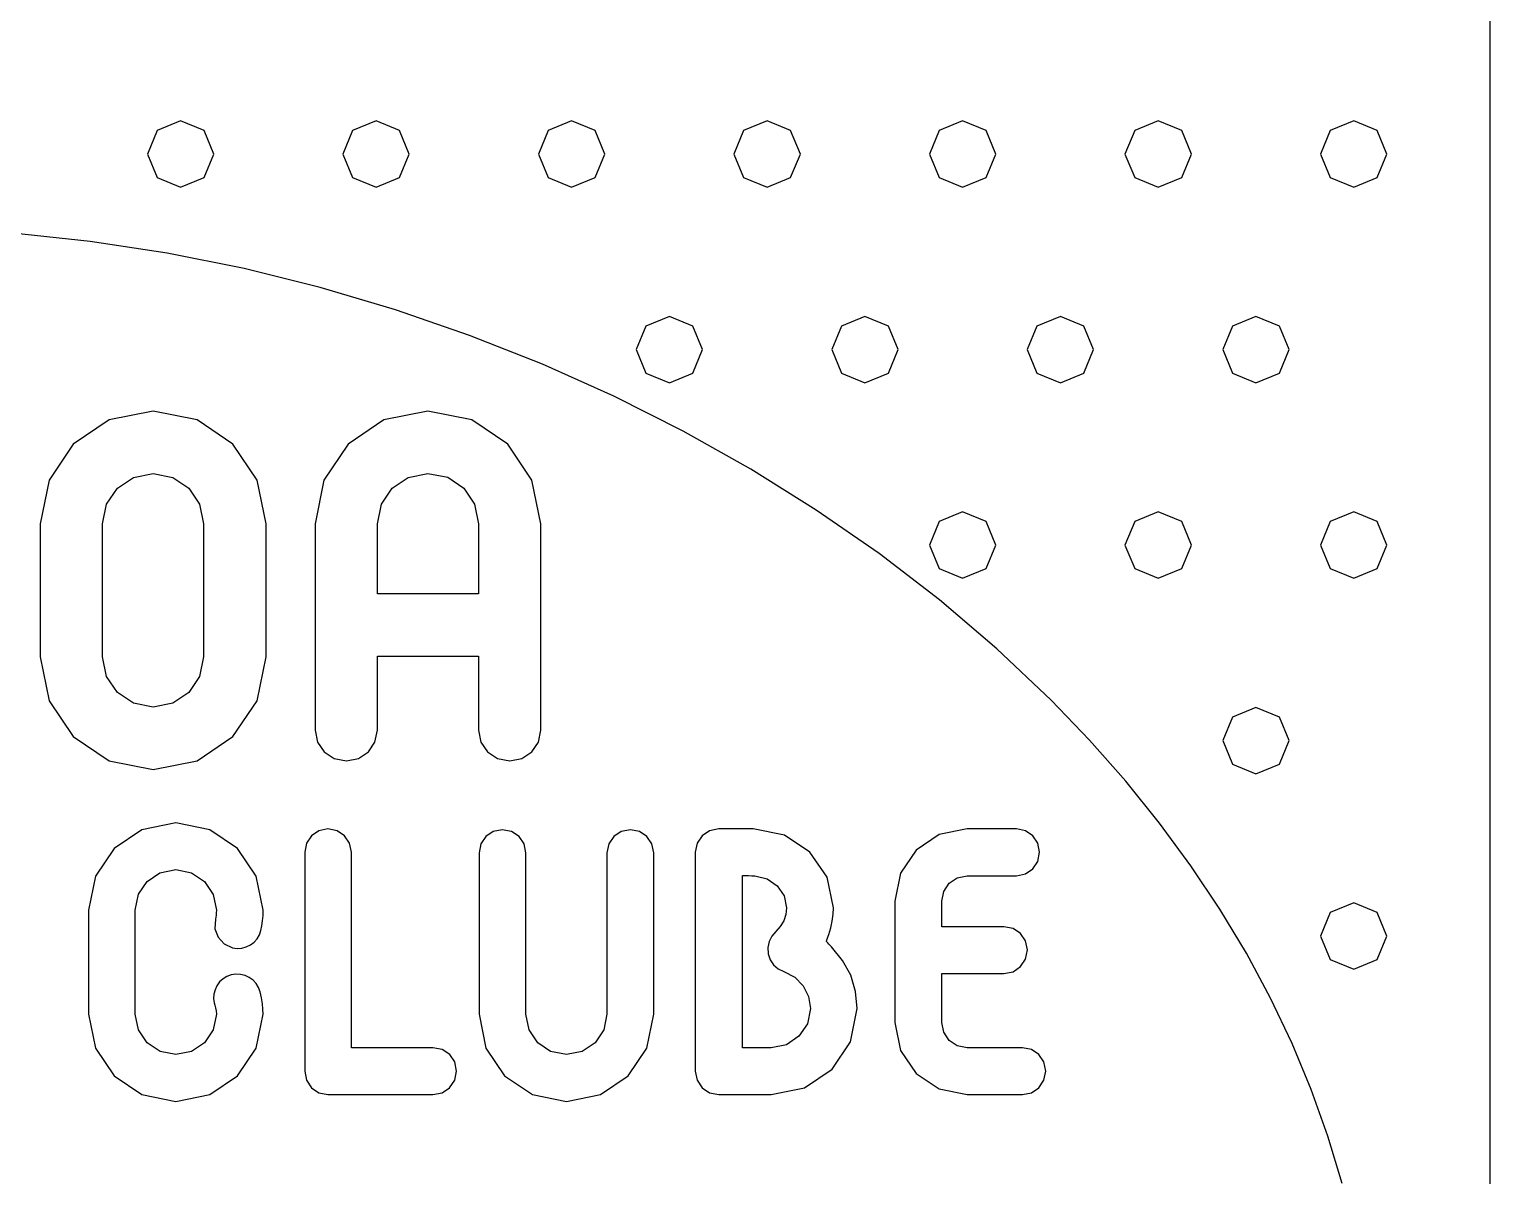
# Model space of a CAD drawing. Extents: x 0.1 to 42, y 0.1 to 59.9.
# Drawn here: x 22.88 to 41.96, y 29.94 to 44.92 of the extents above; entities that cross this region are included whole.
import ezdxf

# ---------------------------------------------------------------- set-up
doc = ezdxf.new("R2010")
doc.units = 0
for name, color, linetype in [('base', 7, 'CONTINUOUS'), ('bolinhas', 7, 'CONTINUOUS'), ('guardachuva', 7, 'CONTINUOUS'), ('texto', 7, 'CONTINUOUS')]:
    doc.layers.add(name, color=color, linetype=linetype)

msp = doc.modelspace()

# ---------------------------------------------------------------- linework, layer by layer
at = {"layer": 'base', "color": 7}
for p, q in [((41.957105, 57.709773), (41.957105, 43.855758)), ((41.957105, 43.855758), (41.957105, 30.001743)), ((41.957105, 30.001743), (41.957105, 16.147725))]:
    msp.add_line(p, q, dxfattribs=at)
at = {"layer": 'bolinhas', "color": 7}
for p, q in [((24.853628, 43.720732), (24.546611, 43.593435)), ((24.853628, 43.720732), (24.546611, 43.593435)), ((25.160127, 43.593514), (24.853628, 43.720732)), ((25.160127, 43.593514), (24.853628, 43.720732)), ((27.407248, 43.720732), (27.100542, 43.593435)), ((27.407248, 43.720732), (27.100542, 43.593435)), ((27.71385, 43.593514), (27.407248, 43.720732)), ((27.71385, 43.593514), (27.407248, 43.720732)), ((29.961698, 43.720732), (29.654912, 43.593435)), ((29.961698, 43.720732), (29.654912, 43.593435)), ((30.268584, 43.593514), (29.961698, 43.720732)), ((30.268584, 43.593514), (29.961698, 43.720732)), ((32.516148, 43.720732), (32.209545, 43.593435)), ((32.516148, 43.720732), (32.209545, 43.593435)), ((32.823062, 43.593514), (32.516148, 43.720732)), ((32.823062, 43.593514), (32.516148, 43.720732)), ((35.070389, 43.720732), (34.76389, 43.593435)), ((35.070389, 43.720732), (34.76389, 43.593435)), ((35.376993, 43.593514), (35.070389, 43.720732)), ((35.376993, 43.593514), (35.070389, 43.720732)), ((37.624839, 43.720732), (37.318315, 43.593435)), ((37.624839, 43.720732), (37.318315, 43.593435)), ((37.932063, 43.593514), (37.624839, 43.720732)), ((37.932063, 43.593514), (37.624839, 43.720732)), ((40.179083, 43.720732), (39.872739, 43.593435)), ((40.179083, 43.720732), (39.872739, 43.593435)), ((40.485838, 43.593514), (40.179083, 43.720732)), ((40.485838, 43.593514), (40.179083, 43.720732)), ((24.546611, 43.593435), (24.419728, 43.286002)), ((24.546611, 43.593435), (24.419728, 43.286002)), ((25.287113, 43.286002), (25.160127, 43.593514)), ((25.287113, 43.286002), (25.160127, 43.593514)), ((27.100542, 43.593435), (26.973348, 43.286002)), ((27.100542, 43.593435), (26.973348, 43.286002)), ((27.84094, 43.286002), (27.71385, 43.593514)), ((27.84094, 43.286002), (27.71385, 43.593514)), ((29.654912, 43.593435), (29.527799, 43.286002)), ((29.654912, 43.593435), (29.527799, 43.286002)), ((30.395804, 43.286002), (30.268584, 43.593514)), ((30.395804, 43.286002), (30.268584, 43.593514)), ((32.209545, 43.593435), (32.082454, 43.286002)), ((32.209545, 43.593435), (32.082454, 43.286002)), ((32.950463, 43.286002), (32.823062, 43.593514)), ((32.950463, 43.286002), (32.823062, 43.593514)), ((34.76389, 43.593435), (34.636904, 43.286002)), ((34.76389, 43.593435), (34.636904, 43.286002)), ((35.504083, 43.286002), (35.376993, 43.593514)), ((35.504083, 43.286002), (35.376993, 43.593514)), ((37.318315, 43.593435), (37.191148, 43.286002)), ((37.318315, 43.593435), (37.191148, 43.286002)), ((38.059153, 43.286002), (37.932063, 43.593514)), ((38.059153, 43.286002), (37.932063, 43.593514)), ((39.872739, 43.593435), (39.745598, 43.286002)), ((39.872739, 43.593435), (39.745598, 43.286002)), ((40.612774, 43.286002), (40.485838, 43.593514)), ((40.612774, 43.286002), (40.485838, 43.593514)), ((24.419728, 43.286002), (24.546611, 42.979246)), ((24.419728, 43.286002), (24.546611, 42.979246)), ((25.160127, 42.979323), (25.287113, 43.286002)), ((25.160127, 42.979323), (25.287113, 43.286002)), ((26.973348, 43.286002), (27.100542, 42.979246)), ((26.973348, 43.286002), (27.100542, 42.979246)), ((27.71385, 42.979323), (27.84094, 43.286002)), ((27.71385, 42.979323), (27.84094, 43.286002)), ((29.527799, 43.286002), (29.65507, 42.979246)), ((29.527799, 43.286002), (29.65507, 42.979246)), ((30.268508, 42.979323), (30.395804, 43.286002)), ((30.268508, 42.979323), (30.395804, 43.286002)), ((32.082454, 43.286002), (32.209466, 42.979246)), ((32.082454, 43.286002), (32.209466, 42.979246)), ((32.822983, 42.979323), (32.950463, 43.286002)), ((32.822983, 42.979323), (32.950463, 43.286002)), ((34.636904, 43.286002), (34.76389, 42.979246)), ((34.636904, 43.286002), (34.76389, 42.979246)), ((35.376993, 42.979323), (35.504083, 43.286002)), ((35.376993, 42.979323), (35.504083, 43.286002)), ((37.191148, 43.286002), (37.318238, 42.979246)), ((37.191148, 43.286002), (37.318238, 42.979246)), ((37.932063, 42.979323), (38.059153, 43.286002)), ((37.932063, 42.979323), (38.059153, 43.286002)), ((39.745598, 43.286002), (39.872739, 42.979246)), ((39.745598, 43.286002), (39.872739, 42.979246)), ((40.485838, 42.979323), (40.612774, 43.286002)), ((40.485838, 42.979323), (40.612774, 43.286002)), ((24.546611, 42.979246), (24.853628, 42.852311)), ((24.546611, 42.979246), (24.853628, 42.852311)), ((24.853628, 42.852311), (25.160127, 42.979323)), ((24.853628, 42.852311), (25.160127, 42.979323)), ((27.100542, 42.979246), (27.407248, 42.852311)), ((27.100542, 42.979246), (27.407248, 42.852311)), ((27.407248, 42.852311), (27.71385, 42.979323)), ((27.407248, 42.852311), (27.71385, 42.979323)), ((29.65507, 42.979246), (29.961698, 42.852311)), ((29.65507, 42.979246), (29.961698, 42.852311)), ((29.961698, 42.852311), (30.268508, 42.979323)), ((29.961698, 42.852311), (30.268508, 42.979323)), ((32.209466, 42.979246), (32.516148, 42.852311)), ((32.209466, 42.979246), (32.516148, 42.852311)), ((32.516148, 42.852311), (32.822983, 42.979323)), ((32.516148, 42.852311), (32.822983, 42.979323)), ((34.76389, 42.979246), (35.070389, 42.852311)), ((34.76389, 42.979246), (35.070389, 42.852311)), ((35.070389, 42.852311), (35.376993, 42.979323)), ((35.070389, 42.852311), (35.376993, 42.979323)), ((37.318238, 42.979246), (37.624839, 42.852311)), ((37.318238, 42.979246), (37.624839, 42.852311)), ((37.624839, 42.852311), (37.932063, 42.979323)), ((37.624839, 42.852311), (37.932063, 42.979323)), ((39.872739, 42.979246), (40.179083, 42.852311)), ((39.872739, 42.979246), (40.179083, 42.852311)), ((40.179083, 42.852311), (40.485838, 42.979323)), ((40.179083, 42.852311), (40.485838, 42.979323)), ((30.932241, 41.038235), (30.80523, 40.731552)), ((30.932241, 41.038235), (30.80523, 40.731552)), ((31.238923, 41.165246), (30.932241, 41.038235)), ((31.238923, 41.165246), (30.932241, 41.038235)), ((31.545913, 41.038235), (31.238923, 41.165246)), ((31.545913, 41.038235), (31.238923, 41.165246)), ((31.673238, 40.731552), (31.545913, 41.038235)), ((31.673238, 40.731552), (31.545913, 41.038235)), ((33.486586, 41.038235), (33.359679, 40.731552)), ((33.486586, 41.038235), (33.359679, 40.731552)), ((33.793164, 41.165246), (33.486586, 41.038235)), ((33.793164, 41.165246), (33.486586, 41.038235)), ((34.100053, 41.038235), (33.793164, 41.165246)), ((34.100053, 41.038235), (33.793164, 41.165246)), ((34.227273, 40.731552), (34.100053, 41.038235)), ((34.227273, 40.731552), (34.100053, 41.038235)), ((36.040985, 41.038235), (35.913714, 40.731552)), ((36.040985, 41.038235), (35.913714, 40.731552)), ((36.347614, 41.165246), (36.040985, 41.038235)), ((36.347614, 41.165246), (36.040985, 41.038235)), ((36.654217, 41.038235), (36.347614, 41.165246)), ((36.654217, 41.038235), (36.347614, 41.165246)), ((36.781308, 40.731552), (36.654217, 41.038235)), ((36.781308, 40.731552), (36.654217, 41.038235)), ((38.595539, 41.038235), (38.468373, 40.731552)), ((38.595539, 41.038235), (38.468373, 40.731552)), ((38.902064, 41.165246), (38.595539, 41.038235)), ((38.902064, 41.165246), (38.595539, 41.038235)), ((39.209288, 41.038235), (38.902064, 41.165246)), ((39.209288, 41.038235), (38.902064, 41.165246)), ((39.336378, 40.731552), (39.209288, 41.038235)), ((39.336378, 40.731552), (39.209288, 41.038235)), ((30.80523, 40.731552), (30.932241, 40.424952)), ((30.80523, 40.731552), (30.932241, 40.424952)), ((31.545837, 40.424952), (31.673238, 40.731552)), ((31.545837, 40.424952), (31.673238, 40.731552)), ((33.359679, 40.731552), (33.486665, 40.424952)), ((33.359679, 40.731552), (33.486665, 40.424952)), ((34.099974, 40.424952), (34.227273, 40.731552)), ((34.099974, 40.424952), (34.227273, 40.731552)), ((35.913714, 40.731552), (36.041064, 40.424952)), ((35.913714, 40.731552), (36.041064, 40.424952)), ((36.654217, 40.424952), (36.781308, 40.731552)), ((36.654217, 40.424952), (36.781308, 40.731552)), ((38.468373, 40.731552), (38.595539, 40.424952)), ((38.468373, 40.731552), (38.595539, 40.424952)), ((39.209288, 40.424952), (39.336378, 40.731552)), ((39.209288, 40.424952), (39.336378, 40.731552)), ((30.932241, 40.424952), (31.238923, 40.297861)), ((30.932241, 40.424952), (31.238923, 40.297861)), ((31.238923, 40.297861), (31.545837, 40.424952)), ((31.238923, 40.297861), (31.545837, 40.424952)), ((33.486665, 40.424952), (33.793164, 40.297861)), ((33.486665, 40.424952), (33.793164, 40.297861)), ((33.793164, 40.297861), (34.099974, 40.424952)), ((33.793164, 40.297861), (34.099974, 40.424952)), ((36.041064, 40.424952), (36.347614, 40.297861)), ((36.041064, 40.424952), (36.347614, 40.297861)), ((36.347614, 40.297861), (36.654217, 40.424952)), ((36.347614, 40.297861), (36.654217, 40.424952)), ((38.595539, 40.424952), (38.902064, 40.297861)), ((38.595539, 40.424952), (38.902064, 40.297861)), ((38.902064, 40.297861), (39.209288, 40.424952)), ((38.902064, 40.297861), (39.209288, 40.424952)), ((35.070389, 38.611002), (34.76389, 38.48376)), ((35.070389, 38.611002), (34.76389, 38.48376)), ((35.376993, 38.48376), (35.070389, 38.611002)), ((35.376993, 38.48376), (35.070389, 38.611002)), ((37.624839, 38.611002), (37.318315, 38.48376)), ((37.624839, 38.611002), (37.318315, 38.48376)), ((37.932063, 38.48376), (37.624839, 38.611002)), ((37.932063, 38.48376), (37.624839, 38.611002)), ((40.179083, 38.611002), (39.872739, 38.48376)), ((40.179083, 38.611002), (39.872739, 38.48376)), ((40.485838, 38.48376), (40.179083, 38.611002)), ((40.485838, 38.48376), (40.179083, 38.611002)), ((34.76389, 38.48376), (34.636904, 38.176688)), ((34.76389, 38.48376), (34.636904, 38.176688)), ((35.504083, 38.176688), (35.376993, 38.48376)), ((35.504083, 38.176688), (35.376993, 38.48376)), ((37.318315, 38.48376), (37.191148, 38.176688)), ((37.318315, 38.48376), (37.191148, 38.176688)), ((38.059153, 38.176688), (37.932063, 38.48376)), ((38.059153, 38.176688), (37.932063, 38.48376)), ((39.872739, 38.48376), (39.745598, 38.176688)), ((39.872739, 38.48376), (39.745598, 38.176688)), ((40.612774, 38.176688), (40.485838, 38.48376)), ((40.612774, 38.176688), (40.485838, 38.48376)), ((34.636904, 38.176688), (34.76389, 37.870113)), ((34.636904, 38.176688), (34.76389, 37.870113)), ((35.376993, 37.870192), (35.504083, 38.176688)), ((35.376993, 37.870192), (35.504083, 38.176688)), ((37.191148, 38.176688), (37.318238, 37.870113)), ((37.191148, 38.176688), (37.318238, 37.870113)), ((37.932063, 37.870192), (38.059153, 38.176688)), ((37.932063, 37.870192), (38.059153, 38.176688)), ((39.745598, 38.176688), (39.872739, 37.870113)), ((39.745598, 38.176688), (39.872739, 37.870113)), ((40.485838, 37.870192), (40.612774, 38.176688)), ((40.485838, 37.870192), (40.612774, 38.176688)), ((34.76389, 37.870113), (35.070389, 37.743203)), ((34.76389, 37.870113), (35.070389, 37.743203)), ((35.070389, 37.743203), (35.376993, 37.870192)), ((35.070389, 37.743203), (35.376993, 37.870192)), ((37.318238, 37.870113), (37.624839, 37.743203)), ((37.318238, 37.870113), (37.624839, 37.743203)), ((37.624839, 37.743203), (37.932063, 37.870192)), ((37.624839, 37.743203), (37.932063, 37.870192)), ((39.872739, 37.870113), (40.179083, 37.743203)), ((39.872739, 37.870113), (40.179083, 37.743203)), ((40.179083, 37.743203), (40.485838, 37.870192)), ((40.179083, 37.743203), (40.485838, 37.870192)), ((38.595539, 35.929411), (38.468373, 35.622447)), ((38.595539, 35.929411), (38.468373, 35.622447)), ((38.902064, 36.056555), (38.595539, 35.929411)), ((38.902064, 36.056555), (38.595539, 35.929411)), ((39.209288, 35.929411), (38.902064, 36.056555)), ((39.209288, 35.929411), (38.902064, 36.056555)), ((39.336378, 35.622447), (39.209288, 35.929411)), ((39.336378, 35.622447), (39.209288, 35.929411)), ((38.468373, 35.622447), (38.595539, 35.315897)), ((38.468373, 35.622447), (38.595539, 35.315897)), ((39.209288, 35.315973), (39.336378, 35.622447)), ((39.209288, 35.315973), (39.336378, 35.622447)), ((38.595539, 35.315897), (38.902064, 35.189171)), ((38.595539, 35.315897), (38.902064, 35.189171)), ((38.902064, 35.189171), (39.209288, 35.315973)), ((38.902064, 35.189171), (39.209288, 35.315973)), ((40.179083, 33.501691), (39.872739, 33.374547)), ((40.179083, 33.501691), (39.872739, 33.374547)), ((40.485838, 33.374626), (40.179083, 33.501691)), ((40.485838, 33.374626), (40.179083, 33.501691)), ((39.872739, 33.374547), (39.745598, 33.067582)), ((39.872739, 33.374547), (39.745598, 33.067582)), ((40.612774, 33.067582), (40.485838, 33.374626)), ((40.612774, 33.067582), (40.485838, 33.374626)), ((39.745598, 33.067582), (39.872739, 32.761526)), ((39.745598, 33.067582), (39.872739, 32.761526)), ((40.485838, 32.761526), (40.612774, 33.067582)), ((40.485838, 32.761526), (40.612774, 33.067582)), ((39.872739, 32.761526), (40.179083, 32.634512)), ((39.872739, 32.761526), (40.179083, 32.634512)), ((40.179083, 32.634512), (40.485838, 32.761526)), ((40.179083, 32.634512), (40.485838, 32.761526))]:
    msp.add_line(p, q, dxfattribs=at)
at = {"layer": 'guardachuva', "color": 7}
for p, q in [((23.672754, 42.145079), (22.662977, 42.251316)), ((24.680293, 41.99076), (23.672754, 42.145079)), ((25.682629, 41.789547), (24.680293, 41.99076)), ((26.67679, 41.542628), (25.682629, 41.789547)), ((27.659816, 41.251197), (26.67679, 41.542628)), ((28.628735, 40.916439), (27.659816, 41.251197)), ((29.580583, 40.539545), (28.628735, 40.916439)), ((30.512393, 40.121707), (29.580583, 40.539545)), ((31.421202, 39.664112), (30.512393, 40.121707)), ((32.304036, 39.167951), (31.421202, 39.664112)), ((33.157936, 38.634413), (32.304036, 39.167951)), ((33.97993, 38.064693), (33.157936, 38.634413)), ((34.767057, 37.459973), (33.97993, 38.064693)), ((35.516343, 36.821445), (34.767057, 37.459973)), ((36.224828, 36.150304), (35.516343, 36.821445)), ((36.727945, 35.626138), (36.224836, 36.150307)), ((37.200261, 35.090452), (36.727945, 35.626138)), ((37.641549, 34.543771), (37.200261, 35.090452)), ((38.051584, 33.986611), (37.641549, 34.543771)), ((38.430135, 33.419496), (38.051584, 33.986611)), ((38.776974, 32.842947), (38.430135, 33.419496)), ((39.091875, 32.257477), (38.776974, 32.842947)), ((39.374603, 31.663611), (39.091875, 32.257477)), ((39.624931, 31.061865), (39.374603, 31.663611)), ((39.842629, 30.452762), (39.624931, 31.061865)), ((40.02747, 29.836823), (39.842629, 30.452762))]:
    msp.add_line(p, q, dxfattribs=at)
at = {"layer": 'texto', "color": 7}
for p, q in [((24.494602, 39.928052), (23.920734, 39.811951)), ((25.068143, 39.811951), (24.494602, 39.928052)), ((28.08423, 39.928052), (27.510841, 39.811951)), ((28.657922, 39.811923), (28.08423, 39.928052)), ((23.920734, 39.811951), (23.451749, 39.495473)), ((25.537014, 39.495473), (25.068143, 39.811951)), ((27.510841, 39.811951), (27.042103, 39.495473)), ((29.126927, 39.495396), (28.657922, 39.811923)), ((23.451749, 39.495473), (23.135365, 39.026357)), ((25.8534, 39.026357), (25.537014, 39.495473)), ((27.042103, 39.495473), (26.72581, 39.026357)), ((29.443406, 39.02627), (29.126927, 39.495396)), ((23.135365, 39.026357), (23.019301, 38.452337)), ((24.028267, 38.919293), (24.238093, 39.06096)), ((24.238093, 39.06096), (24.494602, 39.112935)), ((24.494602, 39.112935), (24.751079, 39.060989)), ((24.751079, 39.060989), (24.96083, 38.91937)), ((25.969487, 38.452337), (25.8534, 39.026357)), ((26.72581, 39.026357), (26.609759, 38.452337)), ((27.618725, 38.919293), (27.828374, 39.06096)), ((27.828374, 39.06096), (28.084437, 39.112935)), ((28.084437, 39.112935), (28.343716, 39.061866)), ((28.343716, 39.061866), (28.553156, 38.921704)), ((29.559529, 38.452337), (29.443406, 39.02627)), ((23.886617, 38.709292), (24.028267, 38.919293)), ((24.96083, 38.91937), (25.102409, 38.709379)), ((27.477096, 38.709292), (27.618725, 38.919293)), ((28.553156, 38.921704), (28.693177, 38.712007)), ((23.834626, 38.452337), (23.886617, 38.709292)), ((25.102409, 38.709379), (25.15437, 38.452337)), ((27.425084, 38.452337), (27.477096, 38.709292)), ((28.693177, 38.712007), (28.744206, 38.452337)), ((23.019301, 38.452337), (23.019301, 38.018539)), ((23.834626, 38.018539), (23.834626, 38.452337)), ((25.15437, 38.452337), (25.15437, 38.018539)), ((25.969487, 38.018539), (25.969487, 38.452337)), ((26.609759, 38.452337), (26.609759, 37.778774)), ((27.425084, 38.22398), (27.425084, 38.452337)), ((28.744206, 38.452337), (28.744206, 38.22398)), ((29.559529, 37.778774), (29.559529, 38.452337)), ((27.425084, 37.995622), (27.425084, 38.22398)), ((28.744206, 38.22398), (28.744206, 37.995622)), ((23.019301, 38.018539), (23.019301, 37.584744)), ((23.834626, 37.584744), (23.834626, 38.018539)), ((25.15437, 38.018539), (25.15437, 37.584744)), ((25.969487, 37.584744), (25.969487, 38.018539)), ((27.425084, 37.767262), (27.425084, 37.995622)), ((28.744206, 37.995622), (28.744206, 37.767262)), ((26.609759, 37.778774), (26.609759, 37.105214)), ((27.425084, 37.538905), (27.425084, 37.767262)), ((28.744206, 37.767262), (28.744206, 37.538905)), ((29.559529, 37.105214), (29.559529, 37.778774)), ((23.019301, 37.584744), (23.019301, 37.150948)), ((23.834626, 37.150948), (23.834626, 37.584744)), ((25.15437, 37.584744), (25.15437, 37.150948)), ((25.969487, 37.150948), (25.969487, 37.584744)), ((27.754812, 37.538905), (27.425084, 37.538905)), ((28.084541, 37.538905), (27.754812, 37.538905)), ((28.414268, 37.538905), (28.084541, 37.538905)), ((28.743997, 37.538905), (28.414268, 37.538905)), ((28.744051, 37.538905), (28.743997, 37.538905)), ((28.744101, 37.538905), (28.744051, 37.538905)), ((28.744152, 37.538905), (28.744101, 37.538905)), ((28.744206, 37.538905), (28.744152, 37.538905)), ((23.019301, 37.150948), (23.019301, 36.717153)), ((23.834626, 36.717153), (23.834626, 37.150948)), ((25.15437, 37.150948), (25.15437, 36.717153)), ((25.969487, 36.717153), (25.969487, 37.150948)), ((26.609759, 37.105214), (26.609759, 36.431654)), ((29.559529, 36.431654), (29.559529, 37.105214)), ((23.019301, 36.717153), (23.135365, 36.143731)), ((23.886617, 36.460644), (23.834626, 36.717153)), ((25.15437, 36.717153), (25.102439, 36.460644)), ((25.853371, 36.143731), (25.969487, 36.717153)), ((27.425084, 36.724203), (27.754812, 36.724203)), ((27.425084, 36.482677), (27.425084, 36.724203)), ((27.754812, 36.724203), (28.084541, 36.724203)), ((28.084541, 36.724203), (28.414268, 36.724203)), ((28.414268, 36.724203), (28.743997, 36.724203)), ((28.743997, 36.724203), (28.743997, 36.482677)), ((24.028267, 36.25082), (23.886617, 36.460644)), ((25.102439, 36.460644), (24.960909, 36.25082)), ((27.425084, 36.241148), (27.425084, 36.482677)), ((28.743997, 36.482677), (28.743997, 36.241148)), ((26.609759, 36.431654), (26.609759, 35.758091)), ((29.559529, 35.758091), (29.559529, 36.431654)), ((23.135365, 36.143731), (23.451749, 35.67492)), ((24.238093, 36.109167), (24.028267, 36.25082)), ((24.494602, 36.057176), (24.238093, 36.109167)), ((24.751166, 36.109167), (24.494602, 36.057176)), ((24.960909, 36.25082), (24.751166, 36.109167)), ((25.536936, 35.67492), (25.853371, 36.143731)), ((27.425084, 35.99962), (27.425084, 36.241148)), ((28.743997, 36.241148), (28.743997, 35.99962)), ((27.425084, 35.758091), (27.425084, 35.99962)), ((28.743997, 35.99962), (28.743997, 35.758091)), ((26.609759, 35.758091), (26.642098, 35.60163)), ((27.39335, 35.601718), (27.425084, 35.758091)), ((28.743997, 35.758091), (28.776261, 35.60163)), ((29.527658, 35.601718), (29.559529, 35.758091)), ((23.451749, 35.67492), (23.920734, 35.358558)), ((25.068054, 35.358558), (25.536936, 35.67492)), ((26.642098, 35.60163), (26.730185, 35.473786)), ((27.306705, 35.473862), (27.39335, 35.601718)), ((28.776261, 35.60163), (28.864269, 35.473786)), ((29.440812, 35.473862), (29.527658, 35.601718)), ((23.920734, 35.358558), (24.494602, 35.242474)), ((24.494602, 35.242474), (25.068054, 35.358558)), ((26.730185, 35.473786), (26.860624, 35.387556)), ((26.860624, 35.387556), (27.020014, 35.355927)), ((27.020014, 35.355927), (27.177981, 35.387584)), ((27.177981, 35.387584), (27.306705, 35.473862)), ((28.864269, 35.473786), (28.994864, 35.387556)), ((28.994864, 35.387556), (29.154876, 35.355927)), ((29.154876, 35.355927), (29.312167, 35.387584)), ((29.312167, 35.387584), (29.440812, 35.473862)), ((24.791611, 34.547036), (24.34786, 34.457227)), ((25.235259, 34.457264), (24.791611, 34.547036)), ((24.34786, 34.457227), (23.985153, 34.212487)), ((25.59799, 34.212521), (25.235259, 34.457264)), ((26.563637, 34.37886), (26.498747, 34.282255)), ((26.659832, 34.444081), (26.563637, 34.37886)), ((26.777553, 34.468014), (26.659832, 34.444081)), ((26.897391, 34.444101), (26.777553, 34.468014)), ((26.995448, 34.378911), (26.897391, 34.444101)), ((27.061653, 34.282252), (26.995448, 34.378911)), ((28.841558, 34.36912), (28.776551, 34.272722)), ((28.937949, 34.434175), (28.841558, 34.36912)), ((29.05594, 34.458051), (28.937949, 34.434175)), ((29.177064, 34.434573), (29.05594, 34.458051)), ((29.274902, 34.370151), (29.177064, 34.434573)), ((29.340307, 34.273876), (29.274902, 34.370151)), ((30.512263, 34.370151), (30.446977, 34.273876)), ((30.609906, 34.434573), (30.512263, 34.370151)), ((30.730768, 34.458054), (30.609906, 34.434573)), ((30.849033, 34.434207), (30.730768, 34.458054)), ((30.945621, 34.369197), (30.849033, 34.434207)), ((31.010741, 34.272806), (30.945621, 34.369197)), ((31.666546, 34.378854), (31.600436, 34.28225)), ((31.764469, 34.444076), (31.666546, 34.378854)), ((31.884171, 34.468008), (31.764469, 34.444076)), ((31.884275, 34.468144), (31.884171, 34.468008)), ((31.997105, 34.468299), (31.884275, 34.468299)), ((31.884275, 34.468299), (31.884275, 34.468248)), ((31.884275, 34.468248), (31.884275, 34.468197)), ((31.884275, 34.468197), (31.884275, 34.468144)), ((32.109937, 34.468299), (31.997105, 34.468299)), ((32.222767, 34.468299), (32.109937, 34.468299)), ((32.335597, 34.468299), (32.222767, 34.468299)), ((32.7424, 34.387327), (32.335597, 34.468299)), ((33.074985, 34.166623), (32.7424, 34.387327)), ((34.762626, 34.393623), (34.46268, 34.190886)), ((35.129501, 34.468008), (34.762626, 34.393623)), ((35.129501, 34.467957), (35.129501, 34.468008)), ((35.129501, 34.467853), (35.129501, 34.467957)), ((35.129501, 34.467751), (35.129501, 34.467853)), ((35.129501, 34.467647), (35.129501, 34.467751)), ((35.2905, 34.467647), (35.129501, 34.467647)), ((35.451502, 34.467647), (35.2905, 34.467647)), ((35.612504, 34.467647), (35.451502, 34.467647)), ((35.773506, 34.467647), (35.612504, 34.467647)), ((35.891376, 34.443799), (35.773506, 34.467647)), ((35.987707, 34.378792), (35.891376, 34.443799)), ((36.052689, 34.282402), (35.987707, 34.378792)), ((23.985153, 34.212487), (23.740437, 33.849832)), ((25.842656, 33.849868), (25.59799, 34.212521)), ((26.498747, 34.282255), (26.474942, 34.164165)), ((26.474942, 34.164165), (26.474942, 33.449434)), ((27.085955, 34.163956), (27.061653, 34.282252)), ((27.085955, 33.52498), (27.085955, 34.163956)), ((28.776551, 34.272722), (28.752704, 34.154815)), ((29.364155, 34.154835), (29.340307, 34.273876)), ((30.446977, 34.273876), (30.423185, 34.154835)), ((31.034617, 34.154815), (31.010741, 34.272806)), ((31.600436, 34.28225), (31.576165, 34.164159)), ((31.576165, 34.164159), (31.576165, 33.449429)), ((33.299416, 33.839522), (33.074985, 34.166623)), ((34.46268, 34.190886), (34.260267, 33.890415)), ((36.076537, 34.164411), (36.052689, 34.282402)), ((36.052689, 34.044556), (36.076537, 34.164411)), ((28.752704, 34.154815), (28.752704, 33.628202)), ((29.364155, 33.628222), (29.364155, 34.154835)), ((30.423185, 34.154835), (30.423185, 33.628222)), ((31.034617, 33.628202), (31.034617, 34.154815)), ((35.987707, 33.946501), (36.052689, 34.044556)), ((23.740437, 33.849832), (23.650654, 33.406288)), ((24.303032, 33.614427), (24.415369, 33.782668)), ((24.415369, 33.782668), (24.583398, 33.895221)), ((24.583398, 33.895221), (24.791402, 33.936254)), ((24.791402, 33.936254), (24.997251, 33.89455)), ((24.997251, 33.89455), (25.165595, 33.780879)), ((25.165595, 33.780879), (25.279218, 33.612415)), ((25.93223, 33.406322), (25.842656, 33.849868)), ((32.192589, 33.297754), (32.192589, 33.860923)), ((32.192589, 33.860923), (32.233345, 33.859512)), ((32.233345, 33.859512), (32.2741, 33.858101)), ((32.2741, 33.858101), (32.314856, 33.85669)), ((32.314856, 33.85669), (32.355612, 33.855278)), ((32.355612, 33.855278), (32.515431, 33.817421)), ((32.515431, 33.817421), (32.647616, 33.725727)), ((33.381769, 33.439345), (33.299416, 33.839522)), ((34.260267, 33.890415), (34.185995, 33.522846)), ((34.894971, 33.758324), (35.000471, 33.829777)), ((35.000471, 33.829777), (35.129501, 33.855995)), ((35.129501, 33.855995), (35.2905, 33.855995)), ((35.2905, 33.855995), (35.451502, 33.855995)), ((35.451502, 33.855995), (35.612504, 33.855995)), ((35.612504, 33.855995), (35.773506, 33.855995)), ((35.773506, 33.855995), (35.891376, 33.880295)), ((35.891376, 33.880295), (35.987707, 33.946501)), ((24.262094, 33.406325), (24.303032, 33.614427)), ((25.279218, 33.612415), (25.320917, 33.406325)), ((28.752704, 33.628202), (28.752704, 33.101593)), ((29.364155, 33.101612), (29.364155, 33.628222)), ((30.423185, 33.628222), (30.423185, 33.101612)), ((31.034617, 33.101593), (31.034617, 33.628202)), ((32.647616, 33.725727), (32.737611, 33.59479)), ((32.737611, 33.59479), (32.770845, 33.439215)), ((34.797638, 33.52268), (34.823772, 33.652372)), ((34.823772, 33.652372), (34.894971, 33.758324)), ((23.650654, 33.406288), (23.650654, 33.066809)), ((24.262094, 33.066848), (24.262094, 33.406325)), ((25.320917, 33.406325), (25.319675, 33.373841)), ((25.930367, 33.335696), (25.93223, 33.406322)), ((26.474942, 33.449434), (26.474942, 32.734701)), ((27.085955, 32.886003), (27.085955, 33.52498)), ((31.576165, 33.449429), (31.576165, 32.734695)), ((32.770845, 33.439215), (32.761278, 33.350338)), ((33.377959, 33.352288), (33.381769, 33.439345)), ((34.185995, 33.522846), (34.185995, 33.127058)), ((34.797638, 33.439353), (34.797638, 33.52268)), ((34.797638, 33.356027), (34.797638, 33.439353)), ((25.307562, 33.287264), (25.30246, 33.163303)), ((25.312355, 33.31416), (25.307562, 33.287264)), ((25.316627, 33.343065), (25.312355, 33.31416)), ((25.319675, 33.373841), (25.316627, 33.343065)), ((25.901995, 33.142292), (25.915206, 33.203466)), ((25.915206, 33.203466), (25.924663, 33.268008)), ((25.924663, 33.268008), (25.930367, 33.335696)), ((32.192589, 32.734588), (32.192589, 33.297754)), ((32.733451, 33.266885), (32.688586, 33.19156)), ((32.761278, 33.350338), (32.733451, 33.266885)), ((33.347564, 33.176695), (33.366557, 33.26463)), ((33.366557, 33.26463), (33.377959, 33.352288)), ((34.797638, 33.272701), (34.797638, 33.356027)), ((34.797638, 33.189375), (34.797638, 33.272701)), ((23.650654, 33.066809), (23.650654, 32.727332)), ((24.262094, 32.727372), (24.262094, 33.066848)), ((25.30246, 33.163303), (25.342735, 33.052839)), ((25.342735, 33.052839), (25.421623, 32.966719)), ((25.814049, 32.988845), (25.853013, 33.033326)), ((25.853013, 33.033326), (25.882604, 33.084843)), ((25.882604, 33.084843), (25.901995, 33.142292)), ((28.752704, 33.101593), (28.752704, 32.57498)), ((29.364155, 32.575), (29.364155, 33.101612)), ((30.423185, 33.101612), (30.423185, 32.575)), ((31.034617, 32.57498), (31.034617, 33.101593)), ((32.57594, 33.067037), (32.541314, 32.995776)), ((32.627931, 33.127066), (32.57594, 33.067037)), ((32.688586, 33.19156), (32.627931, 33.127066)), ((33.289849, 32.995237), (33.297638, 33.018633)), ((33.297638, 33.018633), (33.305428, 33.04203)), ((33.305428, 33.04203), (33.313217, 33.065426)), ((33.313217, 33.065426), (33.321006, 33.088822)), ((33.321006, 33.088822), (33.347564, 33.176695)), ((34.185995, 33.127058), (34.185995, 32.731269)), ((35.000692, 33.189375), (34.797638, 33.189375)), ((35.203745, 33.189375), (35.000692, 33.189375)), ((35.406798, 33.189375), (35.203745, 33.189375)), ((35.609851, 33.189375), (35.406798, 33.189375)), ((35.729401, 33.165527), (35.609851, 33.189375)), ((35.827191, 33.100546), (35.729401, 33.165527)), ((35.893208, 33.004215), (35.827191, 33.100546)), ((25.421623, 32.966719), (25.532383, 32.915795)), ((25.532383, 32.915795), (25.592918, 32.907413)), ((25.592918, 32.907413), (25.653433, 32.910969)), ((25.653433, 32.910969), (25.711964, 32.926124)), ((25.711964, 32.926124), (25.766548, 32.952512)), ((25.766548, 32.952512), (25.814049, 32.988845)), ((27.085955, 32.247029), (27.085955, 32.886003)), ((32.541314, 32.995776), (32.525453, 32.917355)), ((32.525453, 32.917355), (32.529799, 32.835864)), ((32.529799, 32.835864), (32.556243, 32.759023)), ((33.307093, 32.977909), (33.289849, 32.995237)), ((33.324337, 32.96058), (33.307093, 32.977909)), ((33.341609, 32.943252), (33.324337, 32.96058)), ((33.358852, 32.925923), (33.341609, 32.943252)), ((33.502552, 32.751163), (33.358852, 32.925923)), ((35.917451, 32.886345), (35.893208, 33.004215)), ((35.893208, 32.766643), (35.917451, 32.886345)), ((23.650654, 32.727332), (23.650654, 32.387856)), ((24.262094, 32.387895), (24.262094, 32.727372)), ((26.474942, 32.734701), (26.474942, 32.01997)), ((31.576165, 32.734695), (31.576165, 32.019965)), ((32.192589, 32.171419), (32.192589, 32.734588)), ((32.556243, 32.759023), (32.600377, 32.693556)), ((32.600377, 32.693556), (32.660299, 32.641582)), ((32.660299, 32.641582), (32.734103, 32.605223)), ((33.60777, 32.555908), (33.502552, 32.751163)), ((34.185995, 32.731269), (34.185995, 32.335481)), ((35.729401, 32.602607), (35.827191, 32.66872)), ((35.827191, 32.66872), (35.893208, 32.766643)), ((25.364083, 32.468371), (25.328379, 32.419273)), ((25.407896, 32.50872), (25.364083, 32.468371)), ((25.458667, 32.539499), (25.407896, 32.50872)), ((25.515255, 32.559876), (25.458667, 32.539499)), ((25.575438, 32.569245), (25.515255, 32.559876)), ((25.635994, 32.566705), (25.575438, 32.569245)), ((25.695186, 32.552594), (25.635994, 32.566705)), ((25.751286, 32.527081), (25.695186, 32.552594)), ((25.800604, 32.491075), (25.751286, 32.527081)), ((25.84125, 32.447331), (25.800604, 32.491075)), ((25.872328, 32.397053), (25.84125, 32.447331)), ((28.752704, 32.57498), (28.752704, 32.048368)), ((29.364155, 32.048387), (29.364155, 32.575)), ((30.423185, 32.575), (30.423185, 32.048387)), ((31.034617, 32.048368), (31.034617, 32.57498)), ((32.734103, 32.605223), (32.876639, 32.529537)), ((32.876639, 32.529537), (32.986779, 32.417856)), ((33.672424, 32.345093), (33.60777, 32.555908)), ((34.797638, 32.418632), (34.797638, 32.578336)), ((34.797638, 32.578336), (35.000692, 32.578336)), ((35.000692, 32.578336), (35.203745, 32.578336)), ((35.203745, 32.578336), (35.406798, 32.578336)), ((35.406798, 32.578336), (35.609851, 32.578336)), ((35.609851, 32.578336), (35.729401, 32.602607)), ((23.650654, 32.387856), (23.650654, 32.048379)), ((24.262094, 32.048418), (24.262094, 32.387895)), ((25.288797, 32.308517), (25.285479, 32.251215)), ((25.285479, 32.251215), (25.293547, 32.195273)), ((25.303191, 32.365199), (25.288797, 32.308517)), ((25.328379, 32.419273), (25.303191, 32.365199)), ((25.892944, 32.34145), (25.872328, 32.397053)), ((25.910326, 32.259811), (25.892944, 32.34145)), ((25.922708, 32.184105), (25.910326, 32.259811)), ((32.986779, 32.417856), (33.057798, 32.27946)), ((33.057798, 32.27946), (33.082972, 32.123619)), ((33.694437, 32.123667), (33.672424, 32.345093)), ((34.185995, 32.335481), (34.185995, 31.939692)), ((34.797638, 32.258925), (34.797638, 32.418632)), ((34.797638, 32.099221), (34.797638, 32.258925)), ((25.293547, 32.195273), (25.30255, 32.167389)), ((25.30255, 32.167389), (25.311426, 32.132806)), ((25.311426, 32.132806), (25.318208, 32.092741)), ((25.318208, 32.092741), (25.320917, 32.048418)), ((25.930113, 32.113801), (25.922708, 32.184105)), ((25.932568, 32.048379), (25.930113, 32.113801)), ((27.085955, 31.608053), (27.085955, 32.247029)), ((32.192589, 31.608253), (32.192589, 32.171419)), ((33.082972, 32.123619), (33.042383, 31.923123)), ((33.605822, 31.685562), (33.694437, 32.123667)), ((34.797638, 31.939514), (34.797638, 32.099221)), ((23.650654, 32.048379), (23.740467, 31.60463)), ((24.303732, 31.842512), (24.262094, 32.048418)), ((25.320917, 32.048418), (25.279218, 31.842512)), ((25.842756, 31.604714), (25.932568, 32.048379)), ((26.474942, 32.01997), (26.474942, 31.30524)), ((28.752704, 32.048368), (28.842518, 31.604618)), ((29.405856, 31.842484), (29.364155, 32.048387)), ((30.423185, 32.048387), (30.381518, 31.842484)), ((30.944808, 31.604703), (31.034617, 32.048368)), ((31.576165, 32.019965), (31.576165, 31.305234)), ((33.042383, 31.923123), (32.932003, 31.759282)), ((34.185995, 31.939692), (34.260267, 31.573122)), ((34.823772, 31.810641), (34.797638, 31.939514)), ((24.417236, 31.674251), (24.303732, 31.842512)), ((25.279218, 31.842512), (25.165595, 31.674251)), ((29.519504, 31.674223), (29.405856, 31.842484)), ((30.381518, 31.842484), (30.267966, 31.674223)), ((32.932003, 31.759282), (32.768463, 31.648752)), ((33.364294, 31.327397), (33.605822, 31.685562)), ((34.894971, 31.705273), (34.823772, 31.810641)), ((35.000471, 31.634167), (34.894971, 31.705273)), ((23.740467, 31.60463), (23.985232, 31.24192)), ((24.585497, 31.560747), (24.417236, 31.674251)), ((24.791402, 31.519111), (24.585497, 31.560747)), ((24.997251, 31.560747), (24.791402, 31.519111)), ((25.165595, 31.674251), (24.997251, 31.560747)), ((25.597993, 31.241999), (25.842756, 31.604714)), ((27.352009, 31.608053), (27.085955, 31.608053)), ((27.618063, 31.608053), (27.352009, 31.608053)), ((27.884117, 31.608053), (27.618063, 31.608053)), ((28.150171, 31.608053), (27.884117, 31.608053)), ((28.271368, 31.584629), (28.150171, 31.608053)), ((28.36935, 31.52035), (28.271368, 31.584629)), ((28.434899, 31.424216), (28.36935, 31.52035)), ((28.842518, 31.604618), (29.087306, 31.241909)), ((29.687906, 31.560719), (29.519504, 31.674223)), ((29.893878, 31.51908), (29.687906, 31.560719)), ((30.099694, 31.560719), (29.893878, 31.51908)), ((30.267966, 31.674223), (30.099694, 31.560719)), ((30.700068, 31.241988), (30.944808, 31.604703)), ((32.286543, 31.608253), (32.192589, 31.608253)), ((32.380501, 31.608253), (32.286543, 31.608253)), ((32.474455, 31.608253), (32.380501, 31.608253)), ((32.568413, 31.608253), (32.474455, 31.608253)), ((32.768463, 31.648752), (32.568413, 31.608253)), ((34.260267, 31.573122), (34.46268, 31.273442)), ((35.129501, 31.608061), (35.000471, 31.634167)), ((35.310309, 31.608061), (35.129501, 31.608061)), ((35.491118, 31.608061), (35.310309, 31.608061)), ((35.671926, 31.608061), (35.491118, 31.608061)), ((35.852735, 31.608061), (35.671926, 31.608061)), ((35.970607, 31.584242), (35.852735, 31.608061)), ((36.066936, 31.519328), (35.970607, 31.584242)), ((36.13192, 31.423073), (36.066936, 31.519328)), ((26.474942, 31.30524), (26.498776, 31.185332)), ((28.434504, 31.18542), (28.458803, 31.30524)), ((28.458803, 31.30524), (28.434899, 31.424216)), ((31.576165, 31.305234), (31.600436, 31.185326)), ((33.006331, 31.085705), (33.364294, 31.327397)), ((36.155768, 31.305231), (36.13192, 31.423073)), ((36.13192, 31.185411), (36.155768, 31.305231)), ((23.985232, 31.24192), (24.347947, 30.997206)), ((25.235276, 30.997234), (25.597993, 31.241999)), ((26.498776, 31.185332), (26.563713, 31.087356)), ((28.368277, 31.087432), (28.434504, 31.18542)), ((29.087306, 31.241909), (29.450083, 30.997194)), ((30.337412, 30.997222), (30.700068, 31.241988)), ((31.600436, 31.185326), (31.666546, 31.08735)), ((34.46268, 31.273442), (34.762626, 31.071218)), ((36.066936, 31.087424), (36.13192, 31.185411)), ((24.347947, 30.997206), (24.791611, 30.907422)), ((24.791611, 30.907422), (25.235276, 30.997234)), ((26.563713, 31.087356), (26.659918, 31.021271)), ((26.659918, 31.021271), (26.777552, 30.997028)), ((26.777552, 30.997028), (27.12071, 30.997028)), ((27.12071, 30.997028), (27.463868, 30.997028)), ((27.463868, 30.997028), (27.807027, 30.997028)), ((27.807027, 30.997028), (28.150185, 30.997028)), ((28.150185, 30.997028), (28.27016, 31.021299)), ((28.27016, 31.021299), (28.368277, 31.087432)), ((29.450083, 30.997194), (29.893869, 30.907411)), ((29.893869, 30.907411), (30.337412, 30.997222)), ((31.666546, 31.08735), (31.764469, 31.021265)), ((31.764469, 31.021265), (31.884171, 30.997022)), ((31.884171, 30.997022), (32.055231, 30.997022)), ((32.055231, 30.997022), (32.226292, 30.997022)), ((32.226292, 30.997022), (32.397352, 30.997022)), ((32.397352, 30.997022), (32.568413, 30.997022)), ((32.568413, 30.997022), (33.006331, 31.085705)), ((34.762626, 31.071218), (35.129501, 30.997019)), ((35.129501, 30.997019), (35.310309, 30.997019)), ((35.310309, 30.997019), (35.491118, 30.997019)), ((35.491118, 30.997019), (35.671926, 30.997019)), ((35.671926, 30.997019), (35.852735, 30.997019)), ((35.852735, 30.997019), (35.970607, 31.02129)), ((35.970607, 31.02129), (36.066936, 31.087424))]:
    msp.add_line(p, q, dxfattribs=at)

doc.saveas('drawing.dxf')
